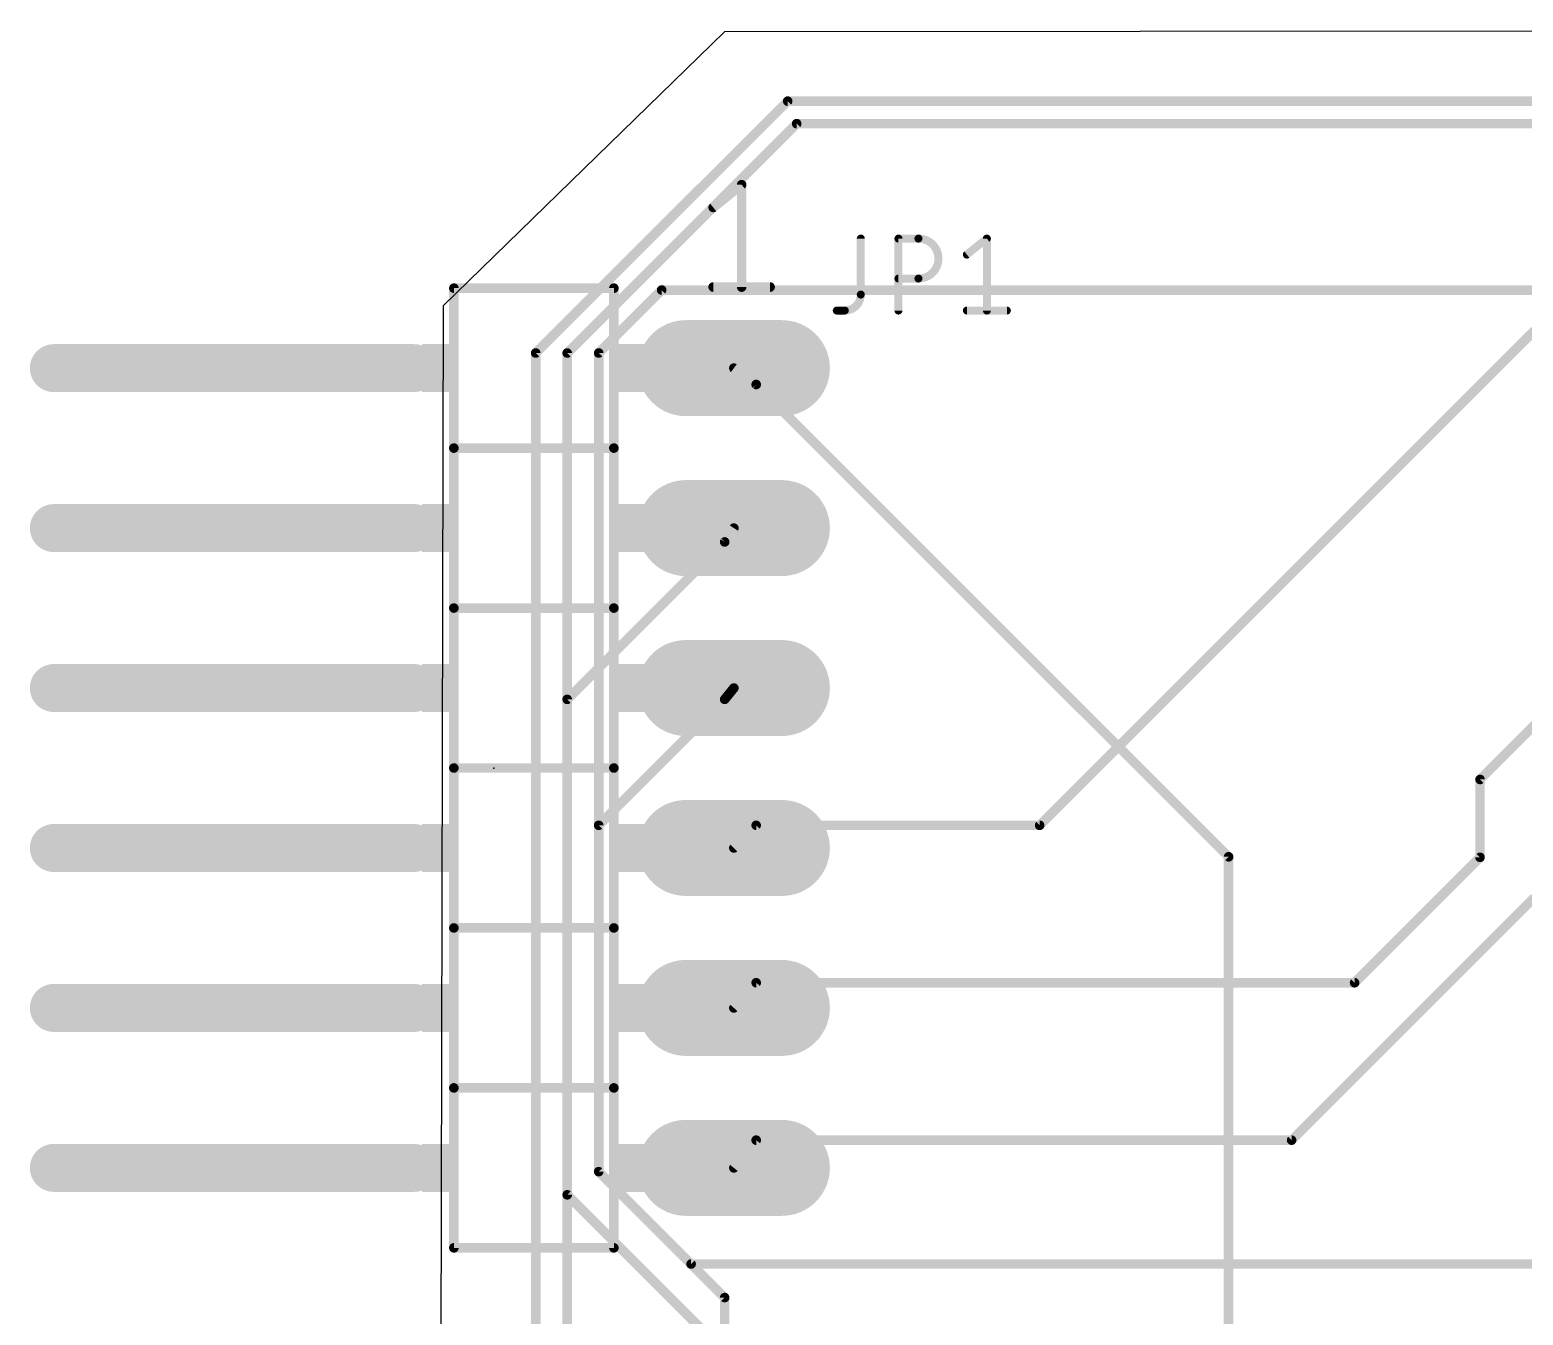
# Model space of a CAD drawing. Extents: x 35 to 96.4, y 45.4 to 90.1.
# Drawn here: x 34.97 to 58.68, y 69.72 to 90.13 of the extents above; entities that cross this region are included whole.
import ezdxf

# ---------------------------------------------------------------- set-up
doc = ezdxf.new("R2010")
doc.units = 0
for name, color, linetype in [('1', 12, 'CONTINUOUS'), ('16', 132, 'CONTINUOUS'), ('17', 110, 'CONTINUOUS'), ('20', 31, 'CONTINUOUS'), ('21', 253, 'CONTINUOUS'), ('23', 53, 'CONTINUOUS'), ('25', 253, 'CONTINUOUS')]:
    doc.layers.add(name, color=color, linetype=linetype)

# ---------------------------------------------------------------- blocks, each defined once
blk = doc.blocks.new('RECT')
blk.add_solid([(-0.5, -0.5), (0.5, -0.5), (-0.5, 0.5), (0.5, 0.5)])
blk = doc.blocks.new('LONGP100')
at = {"const_width": 1}
blk.add_lwpolyline([(-0.5, 0), (0.5, 0)], dxfattribs=at)
at = {"const_width": 0.5}
for points in [[(-0.5, 0.25, 1), (-0.5, -0.25)], [(0.5, -0.25, 1), (0.5, 0.25)]]:
    blk.add_lwpolyline(points, format="xyb", dxfattribs=at)

msp = doc.modelspace()

# ---------------------------------------------------------------- linework, layer by layer
at = {"layer": '1', "const_width": 0.1524}
for points in [[(62.191, 88.691), (51, 77.5)], [(46, 82), (46.1457, 82.22)], [(43.5, 79.5), (46, 82)], [(46, 79.5), (46.1457, 79.68)], [(57.9908, 78.2283), (59.4113, 79.6488)], [(43.5, 71.6322), (43.5, 79.5)], [(44, 77.5), (46, 79.5)], [(57.9908, 76.9908), (57.9908, 78.2283)], [(44, 72), (44, 77.5)], [(46.5, 77.5), (46.1457, 77.14)], [(51, 77.5), (46.5, 77.5)], [(56, 75), (57.9908, 76.9908)], [(55, 72.5), (58.8526, 76.3526)], [(46.5, 75), (46.1457, 74.6)], [(46.5, 75), (56, 75)], [(46.5, 72.5), (46.1457, 72.06)], [(46.5, 72.5), (55, 72.5)], [(45.4669, 70.5331), (44, 72)], [(46.0345, 69.0978), (43.5, 71.6322)], [(70.4669, 70.5331), (45.4669, 70.5331)]]:
    msp.add_lwpolyline(points, dxfattribs=at)
at = {"layer": '1', "const_width": 0.0762}
for points in [[(46.1775, 82.199, 1), (46.1139, 82.241)], [(45.9682, 82.021, 1), (46.0318, 81.979)], [(46.0269, 81.9731, 1), (45.9731, 82.0269)], [(46.1753, 79.656, 1), (46.1161, 79.704)], [(43.5381, 79.5, 1), (43.4619, 79.5)], [(43.4731, 79.5269, 1), (43.5269, 79.4731)], [(45.9704, 79.524, 1), (46.0296, 79.476)], [(46.0269, 79.4731, 1), (45.9731, 79.5269)], [(58.0289, 78.2283, 1), (57.9527, 78.2283)], [(57.9639, 78.2552, 1), (58.0178, 78.2014)], [(44.0381, 77.5, 1), (43.9619, 77.5)], [(43.9731, 77.5269, 1), (44.0269, 77.4731)], [(46.5, 77.5381, 1), (46.5, 77.4619)], [(46.5272, 77.4733, 1), (46.4728, 77.5267)], [(50.9731, 77.5269, 1), (51.0269, 77.4731)], [(51, 77.4619, 1), (51, 77.5381)], [(46.1185, 77.1667, 1), (46.1729, 77.1133)], [(58.0178, 76.9639, 1), (57.9639, 77.0178)], [(57.9527, 76.9908, 1), (58.0289, 76.9908)], [(46.5, 75.0381, 1), (46.5, 74.9619)], [(46.5285, 74.9747, 1), (46.4715, 75.0253)], [(55.9731, 75.0269, 1), (56.0269, 74.9731)], [(56, 74.9619, 1), (56, 75.0381)], [(46.1172, 74.6253, 1), (46.1742, 74.5747)], [(46.5, 72.5381, 1), (46.5, 72.4619)], [(46.5297, 72.4761, 1), (46.4703, 72.5239)], [(54.9731, 72.5269, 1), (55.0269, 72.4731)], [(55, 72.4619, 1), (55, 72.5381)], [(44.0269, 72.0269, 1), (43.9731, 71.9731)], [(46.116, 72.0839, 1), (46.1754, 72.0361)], [(43.9619, 72, 1), (44.0381, 72)], [(43.5269, 71.6592, 1), (43.4731, 71.6053)], [(43.4619, 71.6322, 1), (43.5381, 71.6322)], [(45.4669, 70.5712, 1), (45.4669, 70.495)], [(45.4399, 70.5062, 1), (45.4938, 70.5601)]]:
    msp.add_lwpolyline(points, format="xyb", dxfattribs=at)
at = {"layer": '16', "const_width": 0.1524}
for points in [[(47, 89), (43, 85)], [(67.7566, 89), (47, 89)], [(47.1426, 88.6426), (43.5, 85)], [(73.1139, 88.6426), (47.1426, 88.6426)], [(45, 86), (44, 85)], [(45, 86), (60, 86)], [(43, 85), (43, 63)], [(43.5, 85), (43.5, 65)], [(44, 85), (44, 72)], [(46.5, 84.5), (46.1457, 84.76)], [(54, 77), (46.5, 84.5)], [(54, 66.5), (54, 77)], [(44, 72), (46, 70)], [(46, 70), (46, 67.5)]]:
    msp.add_lwpolyline(points, dxfattribs=at)
at = {"layer": '16', "const_width": 0.0762}
for points in [[(47, 89.0381, 1), (47, 88.9619)], [(47.0269, 88.9731, 1), (46.9731, 89.0269)], [(47.1426, 88.6807, 1), (47.1426, 88.6045)], [(47.1695, 88.6157, 1), (47.1157, 88.6695)], [(45, 86.0381, 1), (45, 85.9619)], [(45.0269, 85.9731, 1), (44.9731, 86.0269)], [(43.0381, 85, 1), (42.9619, 85)], [(42.9731, 85.0269, 1), (43.0269, 84.9731)], [(43.5381, 85, 1), (43.4619, 85)], [(43.4731, 85.0269, 1), (43.5269, 84.9731)], [(44.0381, 85, 1), (43.9619, 85)], [(43.9731, 85.0269, 1), (44.0269, 84.9731)], [(46.1682, 84.7907, 1), (46.1232, 84.7293)], [(46.5269, 84.5269, 1), (46.4731, 84.4731)], [(46.4775, 84.4693, 1), (46.5225, 84.5307)], [(54.0381, 77, 1), (53.9619, 77)], [(53.9731, 76.9731, 1), (54.0269, 77.0269)], [(44.0269, 72.0269, 1), (43.9731, 71.9731)], [(43.9619, 72, 1), (44.0381, 72)], [(46.0381, 70, 1), (45.9619, 70)], [(45.9731, 69.9731, 1), (46.0269, 70.0269)]]:
    msp.add_lwpolyline(points, format="xyb", dxfattribs=at)
at = {"layer": '20'}
for p, q in [((45.9994, 90.0985), (41.5284, 85.7483)), ((90.0359, 90.1319), (45.9994, 90.0985)), ((41.5284, 85.7483), (41.4639, 53.6857))]:
    msp.add_line(p, q, dxfattribs=at)
at = {"layer": '21'}
for points, const_width in [([(44.2407, 86.03), (41.7007, 86.03)], 0.1524), ([(41.7007, 86.03), (41.7007, 83.49)], 0.1524), ([(44.2407, 83.49), (44.2407, 86.03)], 0.1524), ([(35.3507, 84.76), (41.0657, 84.76)], 0.762), ([(44.2407, 83.49), (41.7007, 83.49)], 0.1524), ([(41.7007, 83.49), (41.7007, 80.95)], 0.1524), ([(44.2407, 80.95), (44.2407, 83.49)], 0.1524), ([(35.3507, 82.22), (41.0657, 82.22)], 0.762), ([(44.2407, 80.95), (41.7007, 80.95)], 0.1524), ([(41.7007, 80.95), (41.7007, 78.41)], 0.1524), ([(44.2407, 78.41), (44.2407, 80.95)], 0.1524), ([(35.3507, 79.68), (41.0657, 79.68)], 0.762), ([(44.2407, 78.41), (41.7007, 78.41)], 0.1524), ([(41.7007, 78.41), (41.7007, 75.87)], 0.1524), ([(44.2407, 75.87), (44.2407, 78.41)], 0.1524), ([(35.3507, 77.14), (41.0657, 77.14)], 0.762), ([(44.2407, 75.87), (41.7007, 75.87)], 0.1524), ([(41.7007, 75.87), (41.7007, 73.33)], 0.1524), ([(44.2407, 73.33), (44.2407, 75.87)], 0.1524), ([(35.3507, 74.6), (41.0657, 74.6)], 0.762), ([(44.2407, 73.33), (41.7007, 73.33)], 0.1524), ([(41.7007, 73.33), (41.7007, 70.79)], 0.1524), ([(44.2407, 70.79), (44.2407, 73.33)], 0.1524), ([(35.3507, 72.06), (41.0657, 72.06)], 0.762), ([(41.7007, 70.79), (44.2407, 70.79)], 0.1524)]:
    msp.add_lwpolyline(points, dxfattribs=dict(at, const_width=const_width))
for points, const_width in [([(41.7007, 86.0681, 1), (41.7007, 85.9919)], 0.0762), ([(41.7388, 86.03, 1), (41.6626, 86.03)], 0.0762), ([(44.2788, 86.03, 1), (44.2026, 86.03)], 0.0762), ([(44.2407, 85.9919, 1), (44.2407, 86.0681)], 0.0762), ([(35.3507, 84.9505, 1), (35.3507, 84.5695)], 0.381), ([(41.0657, 84.5695, 1), (41.0657, 84.9505)], 0.381), ([(41.7007, 83.5281, 1), (41.7007, 83.4519)], 0.0762), ([(41.7388, 83.49, 1), (41.6626, 83.49)], 0.0762), ([(41.6626, 83.49, 1), (41.7388, 83.49)], 0.0762), ([(44.2788, 83.49, 1), (44.2026, 83.49)], 0.0762), ([(44.2026, 83.49, 1), (44.2788, 83.49)], 0.0762), ([(44.2407, 83.4519, 1), (44.2407, 83.5281)], 0.0762), ([(35.3507, 82.4105, 1), (35.3507, 82.0295)], 0.381), ([(41.0657, 82.0295, 1), (41.0657, 82.4105)], 0.381), ([(41.7007, 80.9881, 1), (41.7007, 80.9119)], 0.0762), ([(41.7388, 80.95, 1), (41.6626, 80.95)], 0.0762), ([(41.6626, 80.95, 1), (41.7388, 80.95)], 0.0762), ([(44.2788, 80.95, 1), (44.2026, 80.95)], 0.0762), ([(44.2026, 80.95, 1), (44.2788, 80.95)], 0.0762), ([(44.2407, 80.9119, 1), (44.2407, 80.9881)], 0.0762), ([(35.3507, 79.8705, 1), (35.3507, 79.4895)], 0.381), ([(41.0657, 79.4895, 1), (41.0657, 79.8705)], 0.381), ([(41.7007, 78.4481, 1), (41.7007, 78.3719)], 0.0762), ([(41.7388, 78.41, 1), (41.6626, 78.41)], 0.0762), ([(44.2788, 78.41, 1), (44.2026, 78.41)], 0.0762), ([(44.2407, 78.3719, 1), (44.2407, 78.4481)], 0.0762), ([(41.6626, 78.41, 1), (41.7388, 78.41)], 0.0762), ([(44.2026, 78.41, 1), (44.2788, 78.41)], 0.0762), ([(35.3507, 77.3305, 1), (35.3507, 76.9495)], 0.381), ([(41.0657, 76.9495, 1), (41.0657, 77.3305)], 0.381), ([(41.7007, 75.9081, 1), (41.7007, 75.8319)], 0.0762), ([(41.7388, 75.87, 1), (41.6626, 75.87)], 0.0762), ([(41.6626, 75.87, 1), (41.7388, 75.87)], 0.0762), ([(44.2788, 75.87, 1), (44.2026, 75.87)], 0.0762), ([(44.2026, 75.87, 1), (44.2788, 75.87)], 0.0762), ([(44.2407, 75.8319, 1), (44.2407, 75.9081)], 0.0762), ([(35.3507, 74.7905, 1), (35.3507, 74.4095)], 0.381), ([(41.0657, 74.4095, 1), (41.0657, 74.7905)], 0.381), ([(41.7007, 73.3681, 1), (41.7007, 73.2919)], 0.0762), ([(41.7388, 73.33, 1), (41.6626, 73.33)], 0.0762), ([(41.6626, 73.33, 1), (41.7388, 73.33)], 0.0762), ([(44.2788, 73.33, 1), (44.2026, 73.33)], 0.0762), ([(44.2026, 73.33, 1), (44.2788, 73.33)], 0.0762), ([(44.2407, 73.2919, 1), (44.2407, 73.3681)], 0.0762), ([(35.3507, 72.2505, 1), (35.3507, 71.8695)], 0.381), ([(41.0657, 71.8695, 1), (41.0657, 72.2505)], 0.381), ([(41.7007, 70.8281, 1), (41.7007, 70.7519)], 0.0762), ([(41.6626, 70.79, 1), (41.7388, 70.79)], 0.0762), ([(44.2026, 70.79, 1), (44.2788, 70.79)], 0.0762), ([(44.2407, 70.7519, 1), (44.2407, 70.8281)], 0.0762)]:
    msp.add_lwpolyline(points, format="xyb", dxfattribs=dict(at, const_width=const_width))
at = {"layer": '23'}
msp.add_point((42.3357, 78.41), dxfattribs=at)
at = {"layer": '25'}
for points, const_width in [([(45.8177, 87.3114), (46.2692, 87.6727)], 0.1524), ([(46.2692, 87.6727), (46.2692, 86.0471)], 0.1524), ([(48.1605, 86.8176), (48.1605, 85.9286)], 0.127), ([(48.7585, 85.6746), (48.7585, 86.8176)], 0.127), ([(48.7585, 86.8176), (49.076, 86.8176)], 0.127), ([(49.8443, 86.5636), (50.1618, 86.8176)], 0.127), ([(50.1618, 86.8176), (50.1618, 85.6746)], 0.127), ([(45.8177, 86.0471), (46.7208, 86.0471)], 0.1524), ([(49.076, 86.1826), (48.7585, 86.1826)], 0.127), ([(47.9065, 85.6746), (47.7795, 85.6746)], 0.127), ([(49.8443, 85.6746), (50.4793, 85.6746)], 0.127)]:
    msp.add_lwpolyline(points, dxfattribs=dict(at, const_width=const_width))
for points, const_width in [([(46.3073, 87.6727, 1), (46.2311, 87.6727)], 0.0762), ([(46.293, 87.6429, 1), (46.2454, 87.7024)], 0.0762), ([(45.7939, 87.3412, 1), (45.8415, 87.2817)], 0.0762), ([(48.1922, 86.8176, 1), (48.1287, 86.8176)], 0.0635), ([(48.7902, 86.8176, 1), (48.7267, 86.8176)], 0.0635), ([(48.7585, 86.8494, 1), (48.7585, 86.7859)], 0.0635), ([(49.076, 86.8494, 1), (49.076, 86.7859)], 0.0635), ([(49.076, 86.1826, 1), (49.076, 86.8176)], 0.127), ([(49.076, 86.7859, 1), (49.076, 86.8494)], 0.0635), ([(50.1936, 86.8176, 1), (50.1301, 86.8176)], 0.0635), ([(50.1817, 86.7928, 1), (50.142, 86.8424)], 0.0635), ([(49.8245, 86.5884, 1), (49.8642, 86.5388)], 0.0635), ([(45.8177, 86.0852, 1), (45.8177, 86.009)], 0.0762), ([(46.2311, 86.0471, 1), (46.3073, 86.0471)], 0.0762), ([(46.7208, 86.009, 1), (46.7208, 86.0852)], 0.0762), ([(48.7585, 86.2144, 1), (48.7585, 86.1509)], 0.0635), ([(49.076, 86.2144, 1), (49.076, 86.1509)], 0.0635), ([(49.076, 86.1509, 1), (49.076, 86.2144)], 0.0635), ([(47.9065, 85.6746, 0.4142), (48.1605, 85.9286)], 0.127), ([(48.1922, 85.9286, 1), (48.1287, 85.9286)], 0.0635), ([(48.1287, 85.9286, 1), (48.1922, 85.9286)], 0.0635), ([(47.7795, 85.7064, 1), (47.7795, 85.6429)], 0.0635), ([(47.9065, 85.7064, 1), (47.9065, 85.6429)], 0.0635), ([(47.9065, 85.6429, 1), (47.9065, 85.7064)], 0.0635), ([(48.7267, 85.6746, 1), (48.7902, 85.6746)], 0.0635), ([(49.8443, 85.7064, 1), (49.8443, 85.6429)], 0.0635), ([(50.1301, 85.6746, 1), (50.1936, 85.6746)], 0.0635), ([(50.4793, 85.6429, 1), (50.4793, 85.7064)], 0.0635)]:
    msp.add_lwpolyline(points, format="xyb", dxfattribs=dict(at, const_width=const_width))

# ---------------------------------------------------------------- block references
at = {"layer": '17', "xscale": 1.524, "yscale": 1.524, "rotation": 180}
for p in [(46.1457, 84.76), (46.1457, 84.76), (46.1457, 82.22), (46.1457, 82.22), (46.1457, 79.68), (46.1457, 79.68), (46.1457, 77.14), (46.1457, 77.14), (46.1457, 74.6), (46.1457, 74.6), (46.1457, 72.06), (46.1457, 72.06)]:
    msp.add_blockref('LONGP100', p, dxfattribs=at)
at = {"layer": '21', "xscale": 0.762, "rotation": 90}
for p, yscale in [((41.4467, 84.76), 0.508), ((44.7487, 84.76), 1.016), ((41.4467, 82.22), 0.508), ((44.7487, 82.22), 1.016), ((41.4467, 79.68), 0.508), ((44.7487, 79.68), 1.016), ((41.4467, 77.14), 0.508), ((44.7487, 77.14), 1.016), ((41.4467, 74.6), 0.508), ((44.7487, 74.6), 1.016), ((41.4467, 72.06), 0.508), ((44.7487, 72.06), 1.016)]:
    msp.add_blockref('RECT', p, dxfattribs=dict(at, yscale=yscale))

doc.saveas('drawing.dxf')
